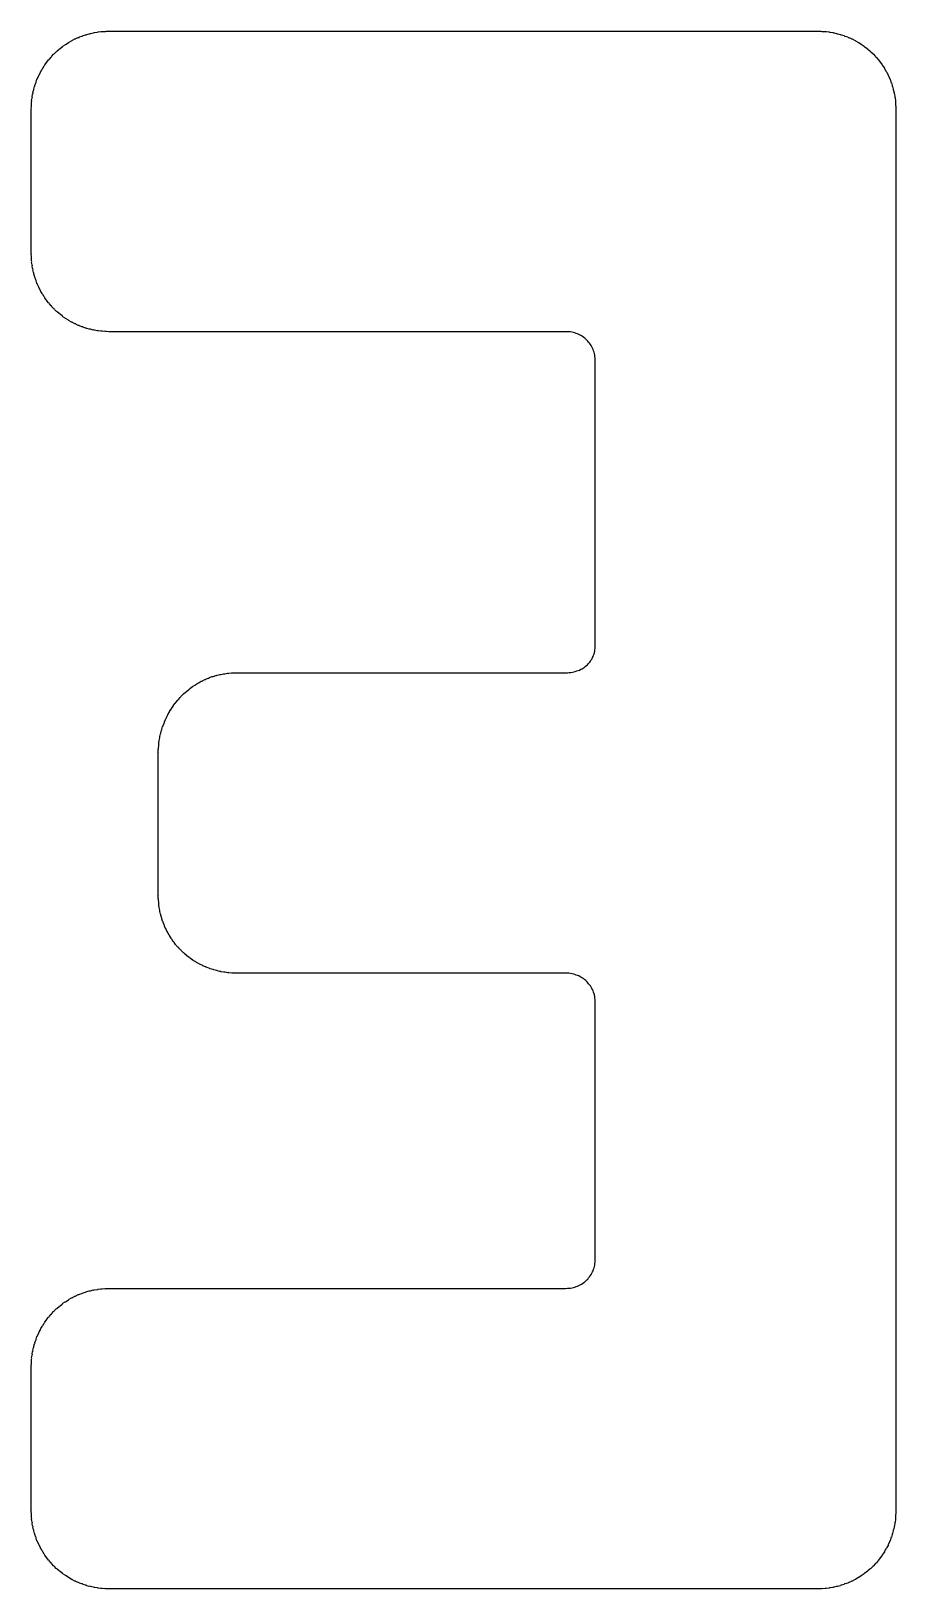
# Model space of a CAD drawing. Extents: x 135.7 to 179.4, y -147.5 to -55.1.
# Drawn here: x 159.81 to 163.37, y -128.78 to -122.37 of the extents above; entities that cross this region are included whole.
import ezdxf

# ---------------------------------------------------------------- set-up
doc = ezdxf.new("R2010")
doc.units = 0
doc.layers.add('BLACK', color=7, linetype='CONTINUOUS')

msp = doc.modelspace()

# ---------------------------------------------------------------- linework, layer by layer
at = {"layer": 'BLACK', "linetype": 'CONTINUOUS'}
for p, q in [((159.941, -122.431), (159.95, -122.425)), ((159.95, -122.425), (159.952, -122.424)), ((159.952, -122.424), (159.954, -122.422)), ((159.954, -122.422), (159.963, -122.416)), ((159.963, -122.416), (159.965, -122.416)), ((159.965, -122.416), (159.967, -122.414)), ((159.967, -122.414), (159.976, -122.409)), ((159.976, -122.409), (159.979, -122.408)), ((159.979, -122.408), (159.98, -122.406)), ((159.98, -122.406), (159.99, -122.401)), ((159.99, -122.401), (159.993, -122.401)), ((159.993, -122.401), (159.994, -122.399)), ((159.994, -122.399), (160.004, -122.395)), ((160.004, -122.395), (160.007, -122.395)), ((160.007, -122.395), (160.009, -122.393)), ((160.009, -122.393), (160.019, -122.389)), ((160.019, -122.389), (160.021, -122.389)), ((160.021, -122.389), (160.024, -122.387)), ((160.024, -122.387), (160.034, -122.384)), ((160.034, -122.384), (160.036, -122.384)), ((160.036, -122.384), (160.039, -122.383)), ((160.039, -122.383), (160.049, -122.38)), ((160.049, -122.38), (160.052, -122.38)), ((160.052, -122.38), (160.054, -122.378)), ((160.054, -122.378), (160.065, -122.376)), ((160.065, -122.376), (160.067, -122.376)), ((160.067, -122.376), (160.07, -122.375)), ((160.07, -122.375), (160.081, -122.373)), ((160.081, -122.373), (160.083, -122.373)), ((160.083, -122.373), (160.086, -122.372)), ((160.086, -122.372), (160.097, -122.371)), ((160.097, -122.371), (160.099, -122.371)), ((160.099, -122.371), (160.102, -122.37)), ((160.102, -122.37), (160.113, -122.37)), ((160.113, -122.37), (160.116, -122.37)), ((160.116, -122.37), (160.118, -122.369)), ((160.118, -122.369), (160.129, -122.369)), ((160.129, -122.369), (160.131, -122.369)), ((160.131, -122.369), (160.132, -122.369)), ((160.132, -122.369), (163.046, -122.369)), ((163.046, -122.369), (163.048, -122.369)), ((163.048, -122.369), (163.049, -122.369)), ((163.049, -122.369), (163.06, -122.369)), ((163.06, -122.369), (163.063, -122.37)), ((163.063, -122.37), (163.065, -122.37)), ((163.065, -122.37), (163.077, -122.37)), ((163.077, -122.37), (163.079, -122.371)), ((163.079, -122.371), (163.082, -122.371)), ((163.082, -122.371), (163.093, -122.372)), ((163.093, -122.372), (163.095, -122.373)), ((163.095, -122.373), (163.098, -122.373)), ((163.098, -122.373), (163.109, -122.375)), ((163.109, -122.375), (163.111, -122.376)), ((163.111, -122.376), (163.114, -122.376)), ((163.114, -122.376), (163.124, -122.378)), ((163.124, -122.378), (163.127, -122.38)), ((163.127, -122.38), (163.129, -122.38)), ((163.129, -122.38), (163.14, -122.383)), ((163.14, -122.383), (163.142, -122.384)), ((163.142, -122.384), (163.144, -122.384)), ((163.144, -122.384), (163.155, -122.387)), ((163.155, -122.387), (163.157, -122.389)), ((163.157, -122.389), (163.159, -122.389)), ((163.159, -122.389), (163.17, -122.393)), ((163.17, -122.393), (163.172, -122.395)), ((163.172, -122.395), (163.174, -122.395)), ((163.174, -122.395), (163.184, -122.399)), ((163.184, -122.399), (163.186, -122.401)), ((163.186, -122.401), (163.188, -122.401)), ((163.188, -122.401), (163.198, -122.406)), ((163.198, -122.406), (163.2, -122.408)), ((163.2, -122.408), (163.202, -122.409)), ((163.202, -122.409), (163.212, -122.414)), ((163.212, -122.414), (163.213, -122.416)), ((163.213, -122.416), (163.216, -122.416)), ((163.216, -122.416), (163.225, -122.422)), ((163.225, -122.422), (163.226, -122.424)), ((163.226, -122.424), (163.229, -122.425)), ((163.229, -122.425), (163.237, -122.431)), ((159.875, -122.496), (159.882, -122.487)), ((159.882, -122.487), (159.884, -122.486)), ((159.884, -122.486), (159.885, -122.484)), ((159.885, -122.484), (159.892, -122.476)), ((159.892, -122.476), (159.894, -122.474)), ((159.894, -122.474), (159.895, -122.472)), ((159.895, -122.472), (159.902, -122.464)), ((159.902, -122.464), (159.904, -122.463)), ((159.904, -122.463), (159.906, -122.461)), ((159.906, -122.461), (159.913, -122.454)), ((159.913, -122.454), (159.916, -122.453)), ((159.916, -122.453), (159.917, -122.45)), ((159.917, -122.45), (159.925, -122.443)), ((159.925, -122.443), (159.927, -122.442)), ((159.927, -122.442), (159.929, -122.44)), ((159.929, -122.44), (159.937, -122.434)), ((159.937, -122.434), (159.939, -122.433)), ((159.939, -122.433), (159.941, -122.431)), ((163.237, -122.431), (163.239, -122.433)), ((163.239, -122.433), (163.241, -122.434)), ((163.241, -122.434), (163.25, -122.44)), ((163.25, -122.44), (163.251, -122.442)), ((163.251, -122.442), (163.253, -122.443)), ((163.253, -122.443), (163.261, -122.45)), ((163.261, -122.45), (163.263, -122.452)), ((163.263, -122.452), (163.265, -122.454)), ((163.265, -122.454), (163.273, -122.461)), ((163.273, -122.461), (163.274, -122.463)), ((163.274, -122.463), (163.276, -122.464)), ((163.276, -122.464), (163.283, -122.472)), ((163.283, -122.472), (163.284, -122.474)), ((163.284, -122.474), (163.287, -122.476)), ((163.287, -122.476), (163.294, -122.484)), ((163.294, -122.484), (163.295, -122.486)), ((163.295, -122.486), (163.297, -122.487)), ((163.297, -122.487), (163.303, -122.496)), ((159.836, -122.563), (159.841, -122.553)), ((159.841, -122.553), (159.842, -122.551)), ((159.842, -122.551), (159.843, -122.549)), ((159.843, -122.549), (159.848, -122.539)), ((159.848, -122.539), (159.849, -122.537)), ((159.849, -122.537), (159.85, -122.535)), ((159.85, -122.535), (159.855, -122.526)), ((159.855, -122.526), (159.857, -122.524)), ((159.857, -122.524), (159.858, -122.521)), ((159.858, -122.521), (159.863, -122.512)), ((159.863, -122.512), (159.865, -122.511)), ((159.865, -122.511), (159.866, -122.508)), ((159.866, -122.508), (159.872, -122.5)), ((159.872, -122.5), (159.874, -122.498)), ((159.874, -122.498), (159.875, -122.496)), ((163.303, -122.496), (163.304, -122.498)), ((163.304, -122.498), (163.306, -122.5)), ((163.306, -122.5), (163.312, -122.508)), ((163.312, -122.508), (163.313, -122.511)), ((163.313, -122.511), (163.315, -122.512)), ((163.315, -122.512), (163.321, -122.521)), ((163.321, -122.521), (163.321, -122.524)), ((163.321, -122.524), (163.323, -122.525)), ((163.323, -122.525), (163.328, -122.535)), ((163.328, -122.535), (163.329, -122.537)), ((163.329, -122.537), (163.331, -122.539)), ((163.331, -122.539), (163.336, -122.549)), ((163.336, -122.549), (163.336, -122.551)), ((163.336, -122.551), (163.338, -122.553)), ((163.338, -122.553), (163.342, -122.563)), ((159.817, -122.623), (159.82, -122.613)), ((159.818, -122.626), (159.817, -122.623)), ((159.82, -122.613), (159.821, -122.61)), ((159.821, -122.608), (159.824, -122.597)), ((159.821, -122.61), (159.821, -122.608)), ((159.824, -122.597), (159.825, -122.595)), ((159.825, -122.593), (159.829, -122.582)), ((159.825, -122.595), (159.825, -122.593)), ((159.829, -122.582), (159.83, -122.58)), ((159.83, -122.578), (159.834, -122.567)), ((159.83, -122.58), (159.83, -122.578)), ((159.834, -122.567), (159.836, -122.565)), ((159.836, -122.565), (159.836, -122.563)), ((163.342, -122.563), (163.342, -122.565)), ((163.342, -122.565), (163.344, -122.567)), ((163.344, -122.567), (163.348, -122.578)), ((163.348, -122.578), (163.348, -122.58)), ((163.348, -122.58), (163.35, -122.582)), ((163.35, -122.582), (163.353, -122.593)), ((163.353, -122.593), (163.353, -122.595)), ((163.353, -122.595), (163.354, -122.597)), ((163.354, -122.597), (163.357, -122.608)), ((163.357, -122.608), (163.357, -122.61)), ((163.357, -122.61), (163.359, -122.613)), ((163.359, -122.613), (163.361, -122.623)), ((163.361, -122.623), (163.361, -122.626)), ((159.81, -122.688), (159.811, -122.677)), ((159.811, -122.672), (159.812, -122.66)), ((159.812, -122.674), (159.811, -122.672)), ((159.811, -122.677), (159.812, -122.674)), ((159.812, -122.655), (159.814, -122.644)), ((159.813, -122.658), (159.812, -122.655)), ((159.812, -122.66), (159.813, -122.658)), ((159.814, -122.639), (159.816, -122.628)), ((159.815, -122.642), (159.814, -122.639)), ((159.814, -122.644), (159.815, -122.642)), ((159.816, -122.628), (159.818, -122.626)), ((163.361, -122.626), (163.362, -122.628)), ((163.362, -122.628), (163.364, -122.639)), ((163.364, -122.639), (163.364, -122.642)), ((163.364, -122.642), (163.365, -122.644)), ((163.365, -122.644), (163.366, -122.655)), ((163.366, -122.655), (163.366, -122.658)), ((163.366, -122.658), (163.367, -122.66)), ((163.367, -122.66), (163.367, -122.672)), ((163.367, -122.672), (163.367, -122.674)), ((163.367, -122.674), (163.368, -122.677)), ((163.368, -122.677), (163.368, -122.688)), ((159.811, -122.689), (159.81, -122.688)), ((159.81, -122.691), (159.811, -122.689)), ((159.81, -123.284), (159.81, -122.691)), ((163.368, -122.688), (163.368, -122.689)), ((163.368, -122.689), (163.368, -122.691)), ((163.368, -122.691), (163.368, -128.458)), ((159.811, -123.285), (159.81, -123.284)), ((159.81, -123.287), (159.811, -123.285)), ((159.811, -123.298), (159.81, -123.287)), ((159.812, -123.301), (159.811, -123.298)), ((159.811, -123.303), (159.812, -123.301)), ((159.812, -123.314), (159.811, -123.303)), ((159.813, -123.317), (159.812, -123.314)), ((159.812, -123.319), (159.813, -123.317)), ((159.814, -123.331), (159.812, -123.319)), ((159.815, -123.333), (159.814, -123.331)), ((159.814, -123.335), (159.815, -123.333)), ((159.816, -123.346), (159.814, -123.335)), ((159.818, -123.349), (159.816, -123.346)), ((159.817, -123.351), (159.818, -123.349)), ((159.82, -123.362), (159.817, -123.351)), ((159.821, -123.364), (159.82, -123.362)), ((159.821, -123.367), (159.821, -123.364)), ((159.824, -123.377), (159.821, -123.367)), ((159.825, -123.38), (159.824, -123.377)), ((159.825, -123.382), (159.825, -123.38)), ((159.829, -123.392), (159.825, -123.382)), ((159.83, -123.395), (159.829, -123.392)), ((159.83, -123.397), (159.83, -123.395)), ((159.834, -123.407), (159.83, -123.397)), ((159.836, -123.409), (159.834, -123.407)), ((159.836, -123.412), (159.836, -123.409)), ((159.841, -123.422), (159.836, -123.412)), ((159.842, -123.423), (159.841, -123.422)), ((159.843, -123.426), (159.842, -123.423)), ((159.848, -123.436), (159.843, -123.426)), ((159.849, -123.437), (159.848, -123.436)), ((159.85, -123.44), (159.849, -123.437)), ((159.855, -123.449), (159.85, -123.44)), ((159.857, -123.451), (159.855, -123.449)), ((159.858, -123.453), (159.857, -123.451)), ((159.863, -123.462), (159.858, -123.453)), ((159.865, -123.464), (159.863, -123.462)), ((159.866, -123.466), (159.865, -123.464)), ((159.872, -123.475), (159.866, -123.466)), ((159.874, -123.477), (159.872, -123.475)), ((159.875, -123.479), (159.874, -123.477)), ((159.882, -123.487), (159.875, -123.479)), ((159.884, -123.489), (159.882, -123.487)), ((159.885, -123.491), (159.884, -123.489)), ((159.892, -123.499), (159.885, -123.491)), ((159.894, -123.5), (159.892, -123.499)), ((159.895, -123.503), (159.894, -123.5)), ((159.902, -123.51), (159.895, -123.503)), ((159.905, -123.512), (159.902, -123.51)), ((159.906, -123.514), (159.905, -123.512)), ((159.913, -123.521), (159.906, -123.514)), ((159.916, -123.522), (159.913, -123.521)), ((159.917, -123.524), (159.916, -123.522)), ((159.925, -123.531), (159.917, -123.524)), ((159.927, -123.532), (159.925, -123.531)), ((159.929, -123.534), (159.927, -123.532)), ((159.937, -123.541), (159.929, -123.534)), ((159.939, -123.542), (159.937, -123.541)), ((159.941, -123.544), (159.939, -123.542)), ((159.95, -123.55), (159.941, -123.544)), ((159.952, -123.551), (159.95, -123.55)), ((159.954, -123.553), (159.952, -123.551)), ((159.963, -123.558), (159.954, -123.553)), ((159.965, -123.559), (159.963, -123.558)), ((159.967, -123.561), (159.965, -123.559)), ((159.976, -123.566), (159.967, -123.561)), ((159.979, -123.567), (159.976, -123.566)), ((159.98, -123.568), (159.979, -123.567)), ((159.99, -123.573), (159.98, -123.568)), ((159.993, -123.574), (159.99, -123.573)), ((159.994, -123.575), (159.993, -123.574)), ((160.004, -123.58), (159.994, -123.575)), ((160.007, -123.58), (160.004, -123.58)), ((160.009, -123.582), (160.007, -123.58)), ((160.019, -123.586), (160.009, -123.582)), ((160.022, -123.586), (160.019, -123.586)), ((160.024, -123.587), (160.022, -123.586)), ((160.034, -123.591), (160.024, -123.587)), ((160.036, -123.591), (160.034, -123.591)), ((160.039, -123.592), (160.036, -123.591)), ((160.049, -123.595), (160.039, -123.592)), ((160.052, -123.595), (160.049, -123.595)), ((160.054, -123.596), (160.052, -123.595)), ((160.065, -123.599), (160.054, -123.596)), ((160.067, -123.598), (160.065, -123.599)), ((160.07, -123.6), (160.067, -123.598)), ((160.081, -123.602), (160.07, -123.6)), ((160.083, -123.601), (160.081, -123.602)), ((160.086, -123.602), (160.083, -123.601)), ((160.097, -123.604), (160.086, -123.602)), ((160.099, -123.603), (160.097, -123.604)), ((160.102, -123.604), (160.099, -123.603)), ((160.113, -123.605), (160.102, -123.604)), ((160.116, -123.604), (160.113, -123.605)), ((160.118, -123.605), (160.116, -123.604)), ((160.129, -123.606), (160.118, -123.605)), ((160.131, -123.605), (160.129, -123.606)), ((160.132, -123.606), (160.131, -123.605)), ((162.009, -123.606), (160.132, -123.606)), ((162.017, -123.606), (162.009, -123.606)), ((162.023, -123.606), (162.017, -123.606)), ((162.029, -123.607), (162.023, -123.606)), ((162.036, -123.608), (162.029, -123.607)), ((162.041, -123.609), (162.036, -123.608)), ((162.047, -123.611), (162.041, -123.609)), ((162.053, -123.613), (162.047, -123.611)), ((162.058, -123.615), (162.053, -123.613)), ((162.064, -123.617), (162.058, -123.615)), ((162.069, -123.62), (162.064, -123.617)), ((162.074, -123.623), (162.069, -123.62)), ((162.079, -123.626), (162.074, -123.623)), ((162.084, -123.629), (162.079, -123.626)), ((162.088, -123.633), (162.084, -123.629)), ((162.092, -123.637), (162.088, -123.633)), ((162.097, -123.641), (162.092, -123.637)), ((162.1, -123.645), (162.097, -123.641)), ((162.104, -123.649), (162.1, -123.645)), ((162.108, -123.653), (162.104, -123.649)), ((162.111, -123.658), (162.108, -123.653)), ((162.114, -123.663), (162.111, -123.658)), ((162.117, -123.668), (162.114, -123.663)), ((162.12, -123.673), (162.117, -123.668)), ((162.122, -123.679), (162.12, -123.673)), ((162.124, -123.684), (162.122, -123.679)), ((162.126, -123.69), (162.124, -123.684)), ((162.128, -123.696), (162.126, -123.69)), ((162.129, -123.702), (162.128, -123.696)), ((162.13, -123.708), (162.129, -123.702)), ((162.131, -123.714), (162.13, -123.708)), ((162.131, -123.72), (162.131, -123.714)), ((162.131, -123.728), (162.131, -123.72)), ((162.131, -124.895), (162.131, -123.728)), ((162.126, -124.932), (162.128, -124.927)), ((162.128, -124.927), (162.129, -124.921)), ((162.129, -124.921), (162.13, -124.915)), ((162.13, -124.915), (162.131, -124.909)), ((162.131, -124.903), (162.131, -124.895)), ((162.131, -124.909), (162.131, -124.903)), ((162.072, -124.995), (162.077, -124.993)), ((162.077, -124.993), (162.081, -124.99)), ((162.081, -124.99), (162.086, -124.987)), ((162.086, -124.987), (162.09, -124.983)), ((162.09, -124.983), (162.095, -124.98)), ((162.095, -124.98), (162.099, -124.976)), ((162.099, -124.976), (162.102, -124.973)), ((162.102, -124.973), (162.106, -124.969)), ((162.106, -124.969), (162.109, -124.965)), ((162.109, -124.965), (162.112, -124.961)), ((162.112, -124.961), (162.115, -124.956)), ((162.115, -124.956), (162.118, -124.952)), ((162.118, -124.952), (162.12, -124.947)), ((162.12, -124.947), (162.122, -124.942)), ((162.122, -124.942), (162.124, -124.937)), ((162.124, -124.937), (162.126, -124.932)), ((160.485, -125.06), (160.487, -125.058)), ((160.487, -125.058), (160.496, -125.052)), ((160.496, -125.052), (160.499, -125.051)), ((160.499, -125.051), (160.501, -125.05)), ((160.501, -125.05), (160.51, -125.044)), ((160.51, -125.044), (160.513, -125.044)), ((160.513, -125.044), (160.515, -125.042)), ((160.515, -125.042), (160.524, -125.037)), ((160.524, -125.037), (160.527, -125.037)), ((160.527, -125.037), (160.529, -125.035)), ((160.529, -125.035), (160.539, -125.031)), ((160.539, -125.031), (160.542, -125.031)), ((160.542, -125.031), (160.544, -125.029)), ((160.544, -125.029), (160.554, -125.025)), ((160.554, -125.025), (160.557, -125.025)), ((160.557, -125.025), (160.559, -125.024)), ((160.559, -125.024), (160.57, -125.021)), ((160.57, -125.021), (160.573, -125.021)), ((160.573, -125.021), (160.575, -125.019)), ((160.575, -125.019), (160.586, -125.017)), ((160.586, -125.017), (160.588, -125.017)), ((160.588, -125.017), (160.591, -125.016)), ((160.591, -125.016), (160.602, -125.013)), ((160.602, -125.013), (160.605, -125.014)), ((160.605, -125.014), (160.607, -125.013)), ((160.607, -125.013), (160.618, -125.011)), ((160.618, -125.011), (160.621, -125.012)), ((160.621, -125.012), (160.624, -125.011)), ((160.624, -125.011), (160.635, -125.01)), ((160.635, -125.01), (160.638, -125.01)), ((160.638, -125.01), (160.64, -125.009)), ((160.64, -125.009), (160.652, -125.009)), ((160.652, -125.009), (160.653, -125.009)), ((160.653, -125.009), (160.655, -125.009)), ((160.655, -125.009), (162.009, -125.009)), ((162.009, -125.009), (162.017, -125.009)), ((162.017, -125.009), (162.024, -125.008)), ((162.024, -125.008), (162.031, -125.008)), ((162.031, -125.008), (162.037, -125.007)), ((162.037, -125.007), (162.043, -125.005)), ((162.043, -125.005), (162.049, -125.004)), ((162.049, -125.004), (162.055, -125.002)), ((162.055, -125.002), (162.061, -125)), ((162.061, -125), (162.066, -124.998)), ((162.066, -124.998), (162.072, -124.995)), ((160.406, -125.131), (160.413, -125.122)), ((160.413, -125.122), (160.415, -125.121)), ((160.415, -125.121), (160.416, -125.119)), ((160.416, -125.119), (160.423, -125.111)), ((160.423, -125.111), (160.425, -125.109)), ((160.425, -125.109), (160.426, -125.107)), ((160.426, -125.107), (160.434, -125.099)), ((160.434, -125.099), (160.436, -125.098)), ((160.436, -125.098), (160.437, -125.096)), ((160.437, -125.096), (160.445, -125.089)), ((160.445, -125.089), (160.448, -125.088)), ((160.448, -125.088), (160.449, -125.086)), ((160.449, -125.086), (160.457, -125.079)), ((160.457, -125.079), (160.46, -125.078)), ((160.46, -125.078), (160.461, -125.076)), ((160.461, -125.076), (160.47, -125.069)), ((160.47, -125.069), (160.472, -125.068)), ((160.472, -125.068), (160.474, -125.066)), ((160.474, -125.066), (160.483, -125.06)), ((160.483, -125.06), (160.485, -125.06)), ((160.365, -125.197), (160.37, -125.187)), ((160.37, -125.187), (160.371, -125.185)), ((160.371, -125.185), (160.372, -125.183)), ((160.372, -125.183), (160.377, -125.173)), ((160.377, -125.173), (160.379, -125.172)), ((160.379, -125.169), (160.385, -125.16)), ((160.379, -125.172), (160.379, -125.169)), ((160.385, -125.16), (160.387, -125.158)), ((160.387, -125.158), (160.388, -125.156)), ((160.388, -125.156), (160.394, -125.147)), ((160.394, -125.147), (160.396, -125.145)), ((160.396, -125.143), (160.403, -125.134)), ((160.396, -125.145), (160.396, -125.143)), ((160.403, -125.134), (160.405, -125.133)), ((160.405, -125.133), (160.406, -125.131)), ((160.344, -125.257), (160.346, -125.246)), ((160.346, -125.246), (160.348, -125.244)), ((160.348, -125.241), (160.351, -125.231)), ((160.348, -125.244), (160.348, -125.241)), ((160.351, -125.231), (160.353, -125.229)), ((160.353, -125.226), (160.357, -125.216)), ((160.353, -125.229), (160.353, -125.226)), ((160.357, -125.216), (160.358, -125.214)), ((160.358, -125.211), (160.363, -125.201)), ((160.358, -125.214), (160.358, -125.211)), ((160.363, -125.201), (160.364, -125.199)), ((160.364, -125.199), (160.365, -125.197)), ((160.334, -125.32), (160.335, -125.309)), ((160.335, -125.304), (160.336, -125.293)), ((160.335, -125.307), (160.335, -125.304)), ((160.335, -125.309), (160.335, -125.307)), ((160.336, -125.293), (160.337, -125.291)), ((160.337, -125.288), (160.339, -125.277)), ((160.337, -125.291), (160.337, -125.288)), ((160.339, -125.277), (160.34, -125.275)), ((160.34, -125.272), (160.342, -125.261)), ((160.34, -125.275), (160.34, -125.272)), ((160.342, -125.261), (160.344, -125.259)), ((160.344, -125.259), (160.344, -125.257)), ((160.333, -125.325), (160.334, -125.323)), ((160.333, -125.337), (160.333, -125.325)), ((160.334, -125.338), (160.333, -125.337)), ((160.333, -125.339), (160.334, -125.338)), ((160.333, -125.924), (160.333, -125.339)), ((160.334, -125.323), (160.334, -125.32)), ((160.334, -125.925), (160.333, -125.924)), ((160.333, -125.926), (160.334, -125.925)), ((160.333, -125.938), (160.333, -125.926)), ((160.334, -125.94), (160.333, -125.938)), ((160.334, -125.943), (160.334, -125.94)), ((160.335, -125.954), (160.334, -125.943)), ((160.335, -125.957), (160.335, -125.954)), ((160.335, -125.959), (160.335, -125.957)), ((160.336, -125.97), (160.335, -125.959)), ((160.337, -125.973), (160.336, -125.97)), ((160.337, -125.975), (160.337, -125.973)), ((160.339, -125.986), (160.337, -125.975)), ((160.34, -125.989), (160.339, -125.986)), ((160.34, -125.991), (160.34, -125.989)), ((160.342, -126.002), (160.34, -125.991)), ((160.344, -126.004), (160.342, -126.002)), ((160.344, -126.007), (160.344, -126.004)), ((160.347, -126.017), (160.344, -126.007)), ((160.348, -126.019), (160.347, -126.017)), ((160.348, -126.022), (160.348, -126.019)), ((160.351, -126.032), (160.348, -126.022)), ((160.353, -126.034), (160.351, -126.032)), ((160.353, -126.037), (160.353, -126.034)), ((160.357, -126.047), (160.353, -126.037)), ((160.359, -126.049), (160.357, -126.047)), ((160.359, -126.052), (160.359, -126.049)), ((160.363, -126.061), (160.359, -126.052)), ((160.365, -126.063), (160.363, -126.061)), ((160.365, -126.066), (160.365, -126.063)), ((160.37, -126.075), (160.365, -126.066)), ((160.372, -126.077), (160.37, -126.075)), ((160.373, -126.08), (160.372, -126.077)), ((160.378, -126.089), (160.373, -126.08)), ((160.38, -126.091), (160.378, -126.089)), ((160.38, -126.093), (160.38, -126.091)), ((160.386, -126.102), (160.38, -126.093)), ((160.388, -126.104), (160.386, -126.102)), ((160.389, -126.106), (160.388, -126.104)), ((160.395, -126.115), (160.389, -126.106)), ((160.397, -126.116), (160.395, -126.115)), ((160.398, -126.119), (160.397, -126.116)), ((160.404, -126.127), (160.398, -126.119)), ((160.406, -126.129), (160.404, -126.127)), ((160.407, -126.131), (160.406, -126.129)), ((160.414, -126.139), (160.407, -126.131)), ((160.417, -126.14), (160.414, -126.139)), ((160.418, -126.143), (160.417, -126.14)), ((160.425, -126.15), (160.418, -126.143)), ((160.427, -126.151), (160.425, -126.15)), ((160.428, -126.154), (160.427, -126.151)), ((160.436, -126.161), (160.428, -126.154)), ((160.438, -126.162), (160.436, -126.161)), ((160.44, -126.164), (160.438, -126.162)), ((160.448, -126.171), (160.44, -126.164)), ((160.45, -126.172), (160.448, -126.171)), ((160.451, -126.174), (160.45, -126.172)), ((160.46, -126.181), (160.451, -126.174)), ((160.462, -126.182), (160.46, -126.181)), ((160.464, -126.184), (160.462, -126.182)), ((160.472, -126.19), (160.464, -126.184)), ((160.475, -126.191), (160.472, -126.19)), ((160.476, -126.193), (160.475, -126.191)), ((160.485, -126.198), (160.476, -126.193)), ((160.488, -126.199), (160.485, -126.198)), ((160.49, -126.201), (160.488, -126.199)), ((160.499, -126.206), (160.49, -126.201)), ((160.501, -126.207), (160.499, -126.206)), ((160.503, -126.208), (160.501, -126.207)), ((160.513, -126.213), (160.503, -126.208)), ((160.515, -126.214), (160.513, -126.213)), ((160.517, -126.215), (160.515, -126.214)), ((160.527, -126.22), (160.517, -126.215)), ((160.53, -126.22), (160.527, -126.22)), ((160.532, -126.222), (160.53, -126.22)), ((160.542, -126.225), (160.532, -126.222)), ((160.544, -126.226), (160.542, -126.225)), ((160.546, -126.227), (160.544, -126.226)), ((160.557, -126.231), (160.546, -126.227)), ((160.559, -126.231), (160.557, -126.231)), ((160.561, -126.232), (160.559, -126.231)), ((160.572, -126.235), (160.561, -126.232)), ((160.574, -126.235), (160.572, -126.235)), ((160.577, -126.236), (160.574, -126.235)), ((160.587, -126.239), (160.577, -126.236)), ((160.59, -126.238), (160.587, -126.239)), ((160.592, -126.24), (160.59, -126.238)), ((160.603, -126.241), (160.592, -126.24)), ((160.606, -126.241), (160.603, -126.241)), ((160.608, -126.242), (160.606, -126.241)), ((160.619, -126.244), (160.608, -126.242)), ((160.622, -126.243), (160.619, -126.244)), ((160.624, -126.244), (160.622, -126.243)), ((160.636, -126.245), (160.624, -126.244)), ((160.638, -126.244), (160.636, -126.245)), ((160.641, -126.245), (160.638, -126.244)), ((160.652, -126.245), (160.641, -126.245)), ((160.653, -126.245), (160.652, -126.245)), ((160.655, -126.245), (160.653, -126.245)), ((162.009, -126.245), (160.655, -126.245)), ((162.017, -126.246), (162.009, -126.245)), ((162.023, -126.246), (162.017, -126.246)), ((162.029, -126.247), (162.023, -126.246)), ((162.036, -126.248), (162.029, -126.247)), ((162.041, -126.249), (162.036, -126.248)), ((162.047, -126.251), (162.041, -126.249)), ((162.053, -126.253), (162.047, -126.251)), ((162.058, -126.255), (162.053, -126.253)), ((162.064, -126.257), (162.058, -126.255)), ((162.069, -126.26), (162.064, -126.257)), ((162.074, -126.263), (162.069, -126.26)), ((162.079, -126.266), (162.074, -126.263)), ((162.084, -126.269), (162.079, -126.266)), ((162.088, -126.273), (162.084, -126.269)), ((162.092, -126.276), (162.088, -126.273)), ((162.097, -126.28), (162.092, -126.276)), ((162.1, -126.285), (162.097, -126.28)), ((162.104, -126.289), (162.1, -126.285)), ((162.108, -126.293), (162.104, -126.289)), ((162.111, -126.298), (162.108, -126.293)), ((162.114, -126.303), (162.111, -126.298)), ((162.117, -126.308), (162.114, -126.303)), ((162.12, -126.313), (162.117, -126.308)), ((162.122, -126.318), (162.12, -126.313)), ((162.124, -126.324), (162.122, -126.318)), ((162.126, -126.33), (162.124, -126.324)), ((162.128, -126.335), (162.126, -126.33)), ((162.129, -126.341), (162.128, -126.335)), ((162.13, -126.348), (162.129, -126.341)), ((162.131, -126.354), (162.13, -126.348)), ((162.131, -126.36), (162.131, -126.354)), ((162.131, -126.368), (162.131, -126.36)), ((162.131, -127.42), (162.131, -126.368)), ((162.131, -127.428), (162.131, -127.42)), ((162.131, -127.434), (162.131, -127.428)), ((162.108, -127.495), (162.111, -127.49)), ((162.111, -127.49), (162.114, -127.485)), ((162.114, -127.485), (162.117, -127.48)), ((162.117, -127.48), (162.12, -127.475)), ((162.12, -127.475), (162.122, -127.47)), ((162.122, -127.47), (162.124, -127.464)), ((162.124, -127.464), (162.126, -127.458)), ((162.126, -127.458), (162.128, -127.453)), ((162.128, -127.453), (162.129, -127.447)), ((162.129, -127.447), (162.13, -127.441)), ((162.13, -127.441), (162.131, -127.434)), ((160.024, -127.561), (160.034, -127.558)), ((160.034, -127.558), (160.036, -127.557)), ((160.036, -127.557), (160.039, -127.556)), ((160.039, -127.556), (160.049, -127.553)), ((160.049, -127.553), (160.052, -127.553)), ((160.052, -127.553), (160.054, -127.552)), ((160.054, -127.552), (160.065, -127.549)), ((160.065, -127.549), (160.067, -127.55)), ((160.067, -127.55), (160.07, -127.549)), ((160.07, -127.549), (160.081, -127.547)), ((160.081, -127.547), (160.083, -127.547)), ((160.083, -127.547), (160.086, -127.546)), ((160.086, -127.546), (160.097, -127.544)), ((160.097, -127.544), (160.099, -127.545)), ((160.099, -127.545), (160.102, -127.544)), ((160.102, -127.544), (160.113, -127.543)), ((160.113, -127.543), (160.116, -127.544)), ((160.116, -127.544), (160.118, -127.543)), ((160.118, -127.543), (160.129, -127.543)), ((160.129, -127.543), (160.131, -127.543)), ((160.131, -127.543), (160.132, -127.543)), ((160.132, -127.543), (162.009, -127.543)), ((162.009, -127.543), (162.017, -127.542)), ((162.017, -127.542), (162.023, -127.542)), ((162.023, -127.542), (162.029, -127.541)), ((162.029, -127.541), (162.036, -127.54)), ((162.036, -127.54), (162.041, -127.539)), ((162.041, -127.539), (162.047, -127.537)), ((162.047, -127.537), (162.053, -127.535)), ((162.053, -127.535), (162.058, -127.533)), ((162.058, -127.533), (162.064, -127.531)), ((162.064, -127.531), (162.069, -127.528)), ((162.069, -127.528), (162.074, -127.525)), ((162.074, -127.525), (162.079, -127.522)), ((162.079, -127.522), (162.084, -127.519)), ((162.084, -127.519), (162.088, -127.515)), ((162.088, -127.515), (162.092, -127.512)), ((162.092, -127.512), (162.097, -127.508)), ((162.097, -127.508), (162.1, -127.504)), ((162.1, -127.504), (162.104, -127.499)), ((162.104, -127.499), (162.108, -127.495)), ((159.917, -127.624), (159.925, -127.617)), ((159.925, -127.617), (159.927, -127.616)), ((159.927, -127.616), (159.929, -127.614)), ((159.929, -127.614), (159.937, -127.607)), ((159.937, -127.607), (159.939, -127.606)), ((159.939, -127.606), (159.941, -127.604)), ((159.941, -127.604), (159.95, -127.598)), ((159.95, -127.598), (159.952, -127.598)), ((159.952, -127.598), (159.954, -127.596)), ((159.954, -127.596), (159.963, -127.59)), ((159.963, -127.59), (159.965, -127.589)), ((159.965, -127.589), (159.967, -127.587)), ((159.967, -127.587), (159.976, -127.582)), ((159.976, -127.582), (159.979, -127.582)), ((159.979, -127.582), (159.98, -127.58)), ((159.98, -127.58), (159.99, -127.575)), ((159.99, -127.575), (159.993, -127.575)), ((159.993, -127.575), (159.994, -127.573)), ((159.994, -127.573), (160.004, -127.568)), ((160.004, -127.568), (160.007, -127.568)), ((160.007, -127.568), (160.009, -127.567)), ((160.009, -127.567), (160.019, -127.563)), ((160.019, -127.563), (160.021, -127.562)), ((160.021, -127.562), (160.024, -127.561)), ((159.858, -127.695), (159.863, -127.686)), ((159.863, -127.686), (159.865, -127.684)), ((159.865, -127.684), (159.866, -127.682)), ((159.866, -127.682), (159.872, -127.673)), ((159.872, -127.673), (159.874, -127.672)), ((159.874, -127.672), (159.875, -127.669)), ((159.875, -127.669), (159.882, -127.661)), ((159.882, -127.661), (159.884, -127.659)), ((159.884, -127.659), (159.885, -127.657)), ((159.885, -127.657), (159.892, -127.649)), ((159.892, -127.649), (159.894, -127.648)), ((159.894, -127.648), (159.895, -127.646)), ((159.895, -127.646), (159.902, -127.638)), ((159.902, -127.638), (159.904, -127.637)), ((159.904, -127.637), (159.906, -127.634)), ((159.906, -127.634), (159.913, -127.627)), ((159.913, -127.627), (159.916, -127.626)), ((159.916, -127.626), (159.917, -127.624)), ((159.83, -127.751), (159.834, -127.741)), ((159.83, -127.754), (159.83, -127.751)), ((159.834, -127.741), (159.836, -127.739)), ((159.836, -127.736), (159.841, -127.727)), ((159.836, -127.739), (159.836, -127.736)), ((159.841, -127.727), (159.842, -127.725)), ((159.842, -127.725), (159.843, -127.722)), ((159.843, -127.722), (159.848, -127.713)), ((159.848, -127.713), (159.849, -127.711)), ((159.849, -127.711), (159.85, -127.708)), ((159.85, -127.708), (159.855, -127.699)), ((159.855, -127.699), (159.857, -127.697)), ((159.857, -127.697), (159.858, -127.695)), ((159.814, -127.813), (159.816, -127.802)), ((159.815, -127.815), (159.814, -127.813)), ((159.814, -127.818), (159.815, -127.815)), ((159.816, -127.802), (159.818, -127.799)), ((159.817, -127.797), (159.82, -127.786)), ((159.818, -127.799), (159.817, -127.797)), ((159.82, -127.786), (159.821, -127.784)), ((159.821, -127.781), (159.824, -127.771)), ((159.821, -127.784), (159.821, -127.781)), ((159.824, -127.771), (159.825, -127.769)), ((159.825, -127.766), (159.829, -127.756)), ((159.825, -127.769), (159.825, -127.766)), ((159.829, -127.756), (159.83, -127.754)), ((159.81, -127.862), (159.811, -127.85)), ((159.811, -127.863), (159.81, -127.862)), ((159.81, -127.864), (159.811, -127.863)), ((159.81, -128.458), (159.81, -127.864)), ((159.811, -127.845), (159.812, -127.834)), ((159.812, -127.848), (159.811, -127.845)), ((159.811, -127.85), (159.812, -127.848)), ((159.812, -127.829), (159.814, -127.818)), ((159.813, -127.831), (159.812, -127.829)), ((159.812, -127.834), (159.813, -127.831)), ((159.811, -128.459), (159.81, -128.458)), ((159.81, -128.46), (159.811, -128.459)), ((159.811, -128.472), (159.81, -128.46)), ((159.812, -128.474), (159.811, -128.472)), ((159.811, -128.477), (159.812, -128.474)), ((159.812, -128.488), (159.811, -128.477)), ((159.813, -128.49), (159.812, -128.488)), ((159.812, -128.493), (159.813, -128.49)), ((159.814, -128.504), (159.812, -128.493)), ((159.815, -128.506), (159.814, -128.504)), ((159.814, -128.509), (159.815, -128.506)), ((159.816, -128.52), (159.814, -128.509)), ((159.818, -128.522), (159.816, -128.52)), ((163.362, -128.52), (163.361, -128.522)), ((163.364, -128.509), (163.362, -128.52)), ((163.365, -128.504), (163.364, -128.506)), ((163.364, -128.506), (163.364, -128.509)), ((163.366, -128.493), (163.365, -128.504)), ((163.367, -128.488), (163.366, -128.49)), ((163.366, -128.49), (163.366, -128.493)), ((163.368, -128.472), (163.367, -128.474)), ((163.367, -128.474), (163.367, -128.477)), ((163.367, -128.477), (163.367, -128.488)), ((163.368, -128.458), (163.368, -128.459)), ((163.368, -128.459), (163.368, -128.46)), ((163.368, -128.46), (163.368, -128.472)), ((159.817, -128.525), (159.818, -128.522)), ((159.82, -128.536), (159.817, -128.525)), ((159.821, -128.538), (159.82, -128.536)), ((159.821, -128.54), (159.821, -128.538)), ((159.824, -128.551), (159.821, -128.54)), ((159.825, -128.553), (159.824, -128.551)), ((159.825, -128.556), (159.825, -128.553)), ((159.829, -128.566), (159.825, -128.556)), ((159.83, -128.568), (159.829, -128.566)), ((159.83, -128.571), (159.83, -128.568)), ((159.834, -128.581), (159.83, -128.571)), ((159.836, -128.583), (159.834, -128.581)), ((159.836, -128.585), (159.836, -128.583)), ((163.344, -128.581), (163.342, -128.583)), ((163.342, -128.583), (163.342, -128.585)), ((163.348, -128.571), (163.344, -128.581)), ((163.35, -128.566), (163.348, -128.568)), ((163.348, -128.568), (163.348, -128.571)), ((163.353, -128.556), (163.35, -128.566)), ((163.354, -128.551), (163.353, -128.553)), ((163.353, -128.553), (163.353, -128.556)), ((163.357, -128.54), (163.354, -128.551)), ((163.359, -128.536), (163.357, -128.538)), ((163.357, -128.538), (163.357, -128.54)), ((163.361, -128.525), (163.359, -128.536)), ((163.361, -128.522), (163.361, -128.525)), ((159.841, -128.595), (159.836, -128.585)), ((159.842, -128.597), (159.841, -128.595)), ((159.843, -128.599), (159.842, -128.597)), ((159.848, -128.609), (159.843, -128.599)), ((159.849, -128.611), (159.848, -128.609)), ((159.85, -128.613), (159.849, -128.611)), ((159.855, -128.623), (159.85, -128.613)), ((159.857, -128.624), (159.855, -128.623)), ((159.858, -128.627), (159.857, -128.624)), ((159.863, -128.636), (159.858, -128.627)), ((159.865, -128.637), (159.863, -128.636)), ((159.866, -128.64), (159.865, -128.637)), ((159.872, -128.649), (159.866, -128.64)), ((163.312, -128.64), (163.306, -128.649)), ((163.313, -128.637), (163.312, -128.64)), ((163.315, -128.636), (163.313, -128.637)), ((163.321, -128.627), (163.315, -128.636)), ((163.323, -128.623), (163.321, -128.624)), ((163.321, -128.624), (163.321, -128.627)), ((163.328, -128.613), (163.323, -128.623)), ((163.329, -128.611), (163.328, -128.613)), ((163.331, -128.609), (163.329, -128.611)), ((163.336, -128.6), (163.331, -128.609)), ((163.338, -128.595), (163.336, -128.597)), ((163.336, -128.597), (163.336, -128.6)), ((163.342, -128.585), (163.338, -128.595)), ((159.874, -128.65), (159.872, -128.649)), ((159.875, -128.652), (159.874, -128.65)), ((159.882, -128.661), (159.875, -128.652)), ((159.884, -128.662), (159.882, -128.661)), ((159.885, -128.665), (159.884, -128.662)), ((159.892, -128.673), (159.885, -128.665)), ((159.894, -128.674), (159.892, -128.673)), ((159.895, -128.676), (159.894, -128.674)), ((159.902, -128.684), (159.895, -128.676)), ((159.905, -128.685), (159.902, -128.684)), ((159.906, -128.687), (159.905, -128.685)), ((159.913, -128.695), (159.906, -128.687)), ((159.916, -128.696), (159.913, -128.695)), ((159.917, -128.698), (159.916, -128.696)), ((159.925, -128.705), (159.917, -128.698)), ((159.927, -128.706), (159.925, -128.705)), ((159.929, -128.708), (159.927, -128.706)), ((159.937, -128.714), (159.929, -128.708)), ((163.25, -128.708), (163.241, -128.714)), ((163.251, -128.706), (163.25, -128.708)), ((163.253, -128.705), (163.251, -128.706)), ((163.261, -128.698), (163.253, -128.705)), ((163.263, -128.696), (163.261, -128.698)), ((163.265, -128.695), (163.263, -128.696)), ((163.273, -128.687), (163.265, -128.695)), ((163.274, -128.685), (163.273, -128.687)), ((163.276, -128.684), (163.274, -128.685)), ((163.283, -128.676), (163.276, -128.684)), ((163.285, -128.674), (163.283, -128.676)), ((163.287, -128.673), (163.285, -128.674)), ((163.294, -128.665), (163.287, -128.673)), ((163.295, -128.662), (163.294, -128.665)), ((163.297, -128.661), (163.295, -128.662)), ((163.303, -128.652), (163.297, -128.661)), ((163.304, -128.65), (163.303, -128.652)), ((163.306, -128.649), (163.304, -128.65)), ((159.939, -128.715), (159.937, -128.714)), ((159.941, -128.717), (159.939, -128.715)), ((159.95, -128.723), (159.941, -128.717)), ((159.952, -128.724), (159.95, -128.723)), ((159.954, -128.726), (159.952, -128.724)), ((159.963, -128.732), (159.954, -128.726)), ((159.965, -128.732), (159.963, -128.732)), ((159.967, -128.734), (159.965, -128.732)), ((159.976, -128.74), (159.967, -128.734)), ((159.979, -128.74), (159.976, -128.74)), ((159.98, -128.742), (159.979, -128.74)), ((159.99, -128.747), (159.98, -128.742)), ((159.993, -128.747), (159.99, -128.747)), ((159.994, -128.749), (159.993, -128.747)), ((160.004, -128.753), (159.994, -128.749)), ((160.007, -128.754), (160.004, -128.753)), ((160.009, -128.755), (160.007, -128.754)), ((160.019, -128.759), (160.009, -128.755)), ((160.021, -128.759), (160.019, -128.759)), ((160.024, -128.761), (160.021, -128.759)), ((160.034, -128.764), (160.024, -128.761)), ((160.036, -128.764), (160.034, -128.764)), ((160.039, -128.766), (160.036, -128.764)), ((160.049, -128.769), (160.039, -128.766)), ((160.052, -128.768), (160.049, -128.769)), ((160.054, -128.77), (160.052, -128.768)), ((160.065, -128.772), (160.054, -128.77)), ((160.067, -128.772), (160.065, -128.772)), ((160.07, -128.773), (160.067, -128.772)), ((160.081, -128.775), (160.07, -128.773)), ((160.083, -128.775), (160.081, -128.775)), ((160.086, -128.776), (160.083, -128.775)), ((160.097, -128.777), (160.086, -128.776)), ((163.093, -128.776), (163.082, -128.777)), ((163.095, -128.775), (163.093, -128.776)), ((163.098, -128.775), (163.095, -128.775)), ((163.109, -128.773), (163.098, -128.775)), ((163.111, -128.772), (163.109, -128.773)), ((163.114, -128.772), (163.111, -128.772)), ((163.124, -128.77), (163.114, -128.772)), ((163.127, -128.768), (163.124, -128.77)), ((163.129, -128.769), (163.127, -128.768)), ((163.14, -128.766), (163.129, -128.769)), ((163.142, -128.764), (163.14, -128.766)), ((163.145, -128.764), (163.142, -128.764)), ((163.155, -128.761), (163.145, -128.764)), ((163.157, -128.759), (163.155, -128.761)), ((163.159, -128.759), (163.157, -128.759)), ((163.17, -128.755), (163.159, -128.759)), ((163.172, -128.754), (163.17, -128.755)), ((163.174, -128.753), (163.172, -128.754)), ((163.184, -128.749), (163.174, -128.753)), ((163.186, -128.747), (163.184, -128.749)), ((163.188, -128.747), (163.186, -128.747)), ((163.198, -128.742), (163.188, -128.747)), ((163.2, -128.74), (163.198, -128.742)), ((163.202, -128.74), (163.2, -128.74)), ((163.212, -128.734), (163.202, -128.74)), ((163.213, -128.732), (163.212, -128.734)), ((163.216, -128.732), (163.213, -128.732)), ((163.225, -128.726), (163.216, -128.732)), ((163.226, -128.724), (163.225, -128.726)), ((163.229, -128.723), (163.226, -128.724)), ((163.237, -128.717), (163.229, -128.723)), ((163.239, -128.715), (163.237, -128.717)), ((163.241, -128.714), (163.239, -128.715)), ((160.099, -128.777), (160.097, -128.777)), ((160.102, -128.778), (160.099, -128.777)), ((160.113, -128.779), (160.102, -128.778)), ((160.116, -128.778), (160.113, -128.779)), ((160.118, -128.779), (160.116, -128.778)), ((160.129, -128.779), (160.118, -128.779)), ((160.131, -128.779), (160.129, -128.779)), ((160.132, -128.779), (160.131, -128.779)), ((163.046, -128.779), (160.132, -128.779)), ((163.048, -128.779), (163.046, -128.779)), ((163.049, -128.779), (163.048, -128.779)), ((163.06, -128.779), (163.049, -128.779)), ((163.063, -128.778), (163.06, -128.779)), ((163.065, -128.779), (163.063, -128.778)), ((163.077, -128.778), (163.065, -128.779)), ((163.079, -128.777), (163.077, -128.778)), ((163.082, -128.777), (163.079, -128.777))]:
    msp.add_line(p, q, dxfattribs=at)

doc.saveas('drawing.dxf')
